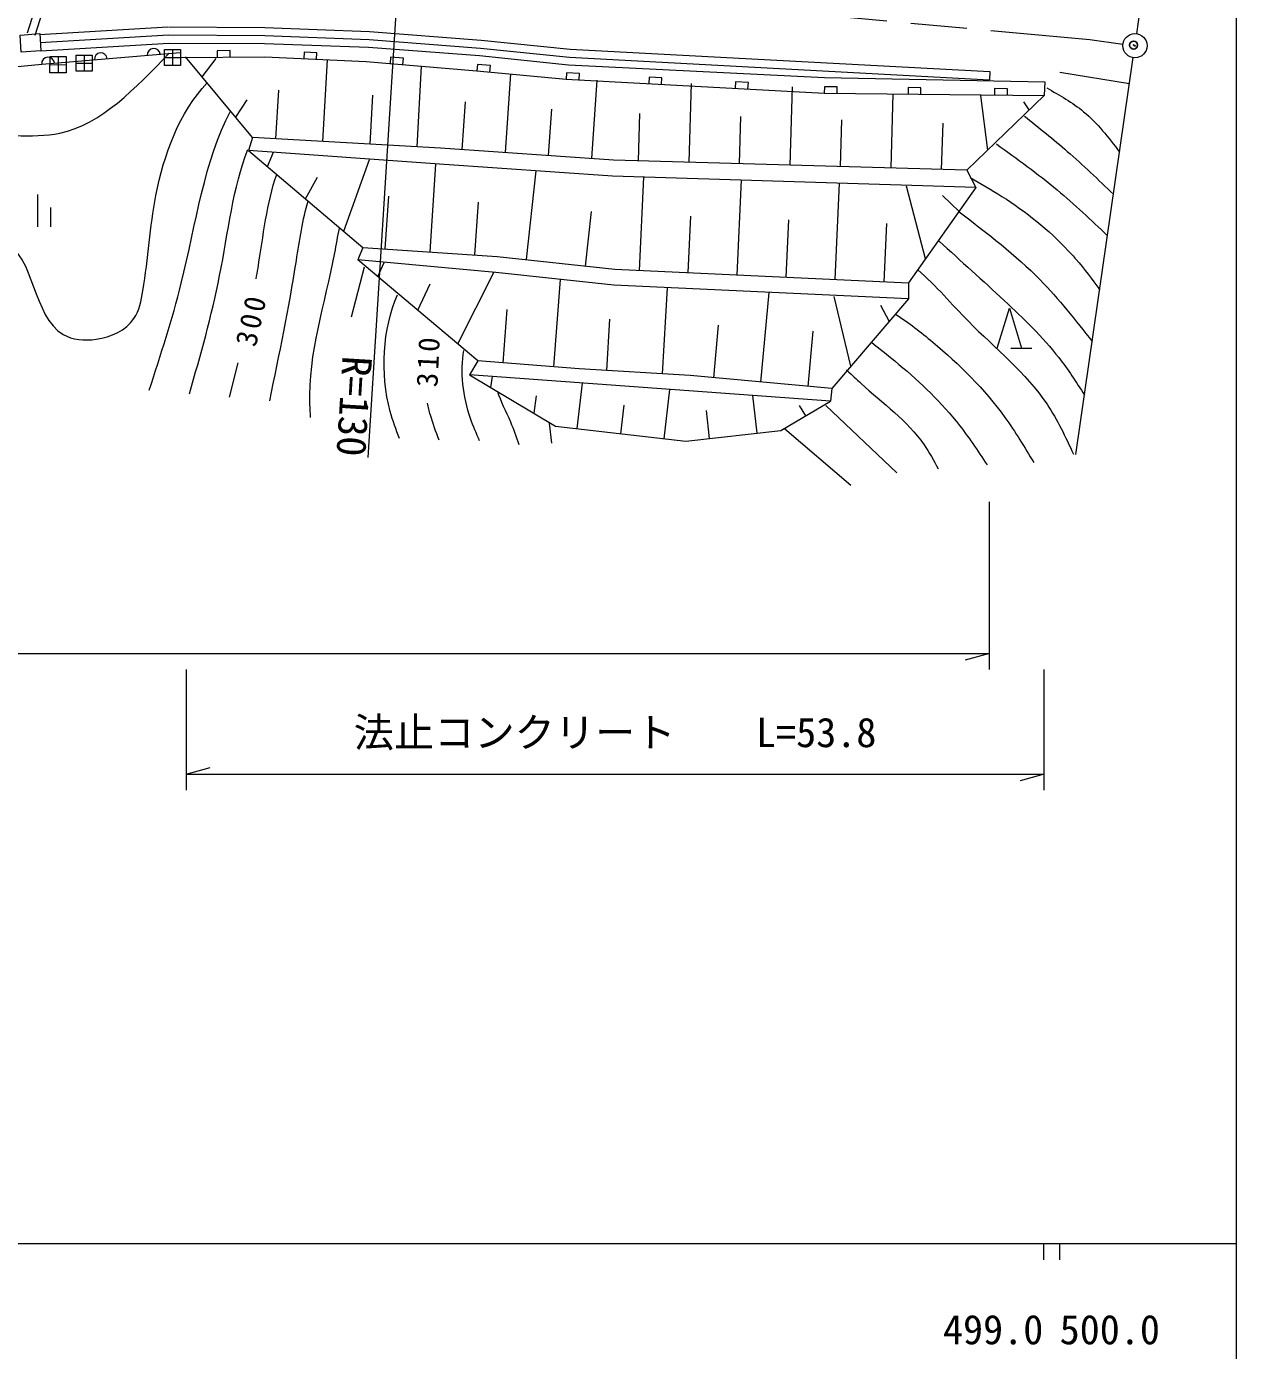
# Model space of a CAD drawing. Units: millimetres, scale not verified. Extents: x 40000 to 680000, y 20000 to 380000.
# Drawn here: x 503805 to 579000, y 198357 to 280642 of the extents above; entities that cross this region are included whole.
import ezdxf
from ezdxf.enums import TextEntityAlignment as Align

# ---------------------------------------------------------------- set-up
doc = ezdxf.new("R2010")
doc.units = ezdxf.units.MM
doc.header["$LTSCALE"] = 1000
doc.header["$PDMODE"] = 32
doc.header["$PDSIZE"] = 500
doc.linetypes.add('CHAIN', pattern=[18.5, 12, -1.5, 3.5, -1.5])
for name, color, linetype, lineweight in [('M-BGD', 7, 'Continuous', 13), ('M-BMK', 2, 'CHAIN', 13), ('M-BMK-ROW', 30, 'Continuous', 13), ('M-BMK-SRVR', 3, 'Continuous', 13), ('M-STR-HTXT', 7, 'Continuous', 13), ('M-TTL-BAND', 7, 'Continuous', 13)]:
    doc.layers.add(name, color=color, linetype=linetype, lineweight=lineweight)
doc.layers.add('M-OTRS', color=6, linetype='Continuous')
doc.styles.add('ＭＳ ゴシック', font='')
doc.styles.get('ＭＳ ゴシック').set_extended_font_data('MS Gothic')

msp = doc.modelspace()

# ---------------------------------------------------------------- linework, layer by layer
at = {"layer": 'M-BGD'}
for p, q in [((507943, 293112), (503840, 280235)), ((508419, 292961), (504317, 280083)), ((504620, 280138), (512597, 280627)), ((504651, 279639), (512628, 280128)), ((504707, 279131), (512656, 279611)), ((512656, 279611), (518591, 279594)), ((518591, 279594), (525053, 279359)), ((525053, 279359), (531958, 278844)), ((517843, 273742), (513691, 278762)), ((514729, 277507), (515595, 278648)), ((522229, 273493), (522518, 278577)), ((528077, 273160), (528362, 278175)), ((531958, 278844), (537484, 278254)), ((537484, 278254), (553403, 277466)), ((533565, 272802), (533899, 277691)), ((538934, 272435), (539266, 277300)), ((553403, 277466), (567094, 277209)), ((563670, 277836), (563643, 277336)), ((568028, 277801), (572348, 277093)), ((519305, 273659), (519478, 276694)), ((544984, 272209), (545124, 277101)), ((551261, 272030), (551400, 276886)), ((567094, 277209), (567048, 276352)), ((516805, 274997), (517526, 276084)), ((525153, 273326), (525327, 276382)), ((530881, 272985), (531084, 275957)), ((557539, 271851), (557670, 276455)), ((563539, 272964), (563108, 276355)), ((566123, 275459), (565793, 275963)), ((536249, 272619), (536447, 275510)), ((541845, 272299), (541929, 275244)), ((548123, 272120), (548206, 275044)), ((554400, 271940), (554483, 274844)), ((560677, 271761), (560760, 274643)), ((518783, 271937), (519155, 272826)), ((523526, 267915), (525128, 272373)), ((528884, 266629), (529251, 272095)), ((534886, 266151), (535483, 271669)), ((521154, 269926), (521900, 271287)), ((541894, 265487), (542162, 271283)), ((547975, 265206), (548247, 271091)), ((554055, 264924), (554332, 270898)), ((504496, 270196), (504496, 268196)), ((526103, 266816), (526324, 270105)), ((559663, 266192), (558492, 270714)), ((562803, 270629), (558616, 264713)), ((561756, 269150), (560725, 270141)), ((505296, 269396), (505296, 268196)), ((531666, 266442), (531886, 269720)), ((538545, 265755), (538912, 269153)), ((544934, 265346), (545097, 268851)), ((551015, 265065), (551180, 268622)), ((557096, 264783), (557263, 268394)), ((531844, 259865), (524393, 266150)), ((525635, 265102), (526033, 265978)), ((524000, 262596), (524819, 265695)), ((530603, 260913), (532850, 265344)), ((528119, 263008), (528899, 264651)), ((536571, 259491), (537000, 264917)), ((543320, 259054), (543643, 264407)), ((549446, 258543), (549961, 264117)), ((555039, 259532), (553997, 263866)), ((533420, 259741), (533682, 263050)), ((557420, 262325), (556893, 263293)), ((539871, 259262), (540063, 262448)), ((546512, 258814), (546813, 262077)), ((552381, 258272), (552698, 261698)), ((564985, 260644), (566285, 260644)), ((516425, 257598), (516954, 259734)), ((553777, 257364), (531332, 258997)), ((532671, 258199), (532760, 258889)), ((538036, 255648), (538366, 258485)), ((535347, 256603), (535505, 257682)), ((543436, 255018), (543794, 258090)), ((549204, 255360), (548938, 257716)), ((540736, 255333), (540942, 257106)), ((546258, 255027), (546061, 256772)), ((552227, 256445), (551843, 257092)), ((553482, 257092), (557887, 252910)), ((536458, 254748), (536311, 255981)), ((550911, 255665), (555033, 252136))]:
    msp.add_line(p, q, dxfattribs=at)
for points in [[(512632, 280628), (518625, 280582), (525124, 280338), (532066, 279788), (537588, 279231), (563670, 277836)], [(512628, 280128), (518614, 280082), (525095, 279839), (532021, 279290), (537549, 278732), (563643, 277336)], [(487140, 276239), (492195, 277294), (496988, 277559), (504751, 278298), (513356, 279016)], [(516462, 278745), (516458, 279145), (515658, 279138), (515662, 278738)], [(521834, 278610), (521853, 279009), (521054, 279048), (521035, 278648)], [(513374, 278718), (518620, 278764), (524910, 278463), (531797, 277889), (537344, 277366), (553382, 276501), (567048, 276352)], [(527198, 278272), (527231, 278671), (526434, 278737), (526400, 278339)], [(532594, 277814), (532631, 278212), (531835, 278288), (531797, 277889)], [(538143, 277323), (538165, 277722), (537366, 277766), (537344, 277366)], [(543275, 277046), (543296, 277446), (542497, 277489), (542476, 277089)], [(548642, 276757), (548664, 277156), (547865, 277199), (547843, 276800)], [(554182, 276493), (554186, 276893), (553386, 276901), (553382, 276501)], [(559386, 276436), (559390, 276836), (558590, 276845), (558586, 276445)], [(564761, 276377), (564765, 276777), (563965, 276786), (563961, 276386)], [(567048, 276352), (562247, 271716), (562803, 270629)], [(562247, 271716), (540276, 272344), (529539, 273077), (517843, 273742), (517597, 272942)], [(562803, 270629), (540228, 271345), (529476, 272079), (517597, 272942)], [(517597, 272942), (524712, 266909), (524393, 266150)], [(524712, 266909), (533057, 266349), (540374, 265558), (558616, 264713), (558611, 263721)], [(558611, 263721), (540297, 264560), (532970, 265353), (524393, 266150)], [(558611, 263721), (553849, 258136), (553777, 257364)], [(564135, 260644), (564885, 263144), (565635, 260644)], [(553849, 258136), (545044, 258950), (538146, 259367), (531844, 259865), (531332, 258997)], [(531332, 258997), (536685, 255806), (544786, 254861), (550677, 255527), (553777, 257364)]]:
    msp.add_lwpolyline(points, dxfattribs=at)
msp.add_lwpolyline([(503410, 280112), (504628, 280197), (504702, 279131), (503484, 279046)], close=True, dxfattribs=at)
for centre in [(508424, 278604), (511712, 278879), (505149, 278331)]:
    msp.add_arc(centre, 400, 4.77314, 184.77314, dxfattribs=at)
for points, knots in [([(486789, 275086), (488793, 275640), (490797, 276194), (492463, 275411), (493332, 275003), (494110, 274230), (494987, 273855), (496520, 273199), (498357, 273758), (500169, 273885), (502167, 274026), (504134, 273642), (505885, 274020), (508459, 274576), (510565, 276780), (512671, 278985)], [0, 0, 0, 0, 1, 1, 1, 2, 2, 2, 3, 3, 3, 4, 4, 4, 5, 5, 5, 5]), ([(487131, 272604), (489179, 272714), (491227, 272824), (492944, 272037), (495485, 270872), (497300, 267741), (500247, 267410), (501005, 267325), (501838, 267424), (502458, 267174), (504309, 266402), (504177, 262609), (506082, 261499), (506653, 261172), (507404, 261102), (508140, 261208), (509068, 261321), (509996, 261766), (510478, 262489), (510815, 262988), (510941, 263607), (511039, 264223), (511376, 266274), (511470, 268162), (511848, 270128), (512337, 272667), (513300, 275336), (515040, 277131)], [0, 0, 0, 0, 1, 1, 1, 2, 2, 2, 3, 3, 3, 4, 4, 4, 5, 5, 5, 6, 6, 6, 7, 7, 7, 8, 8, 8, 9, 9, 9, 9]), ([(567208, 276823), (568008, 276373), (568808, 275923), (569500, 275347), (570353, 274637), (571043, 273737), (571733, 272836)], [0, 0, 0, 0, 1, 1, 1, 2, 2, 2, 2]), ([(511433, 258040), (512145, 260221), (512857, 262401), (513424, 264692), (514331, 268363), (514865, 272317), (516481, 275389)], [0, 0, 0, 0, 1, 1, 1, 2, 2, 2, 2]), ([(565819, 275072), (566718, 274353), (567617, 273635), (568484, 272880), (569468, 272022), (570411, 271117), (571354, 270212)], [0, 0, 0, 0, 1, 1, 1, 2, 2, 2, 2]), ([(564077, 273346), (565362, 272421), (566646, 271495), (567858, 270482), (568938, 269580), (569960, 268609), (570983, 267638)], [0, 0, 0, 0, 1, 1, 1, 2, 2, 2, 2]), ([(513929, 257819), (514620, 260222), (515310, 262625), (515808, 265160), (516334, 267838), (516645, 270662), (517555, 273000)], [0, 0, 0, 0, 1, 1, 1, 2, 2, 2, 2]), ([(518077, 264953), (518117, 265177), (518156, 265402), (518193, 265629), (518521, 267629), (518744, 269705), (519357, 271443)], [0, 0, 0, 0, 1, 1, 1, 2, 2, 2, 2]), ([(562443, 271265), (563106, 270881), (563769, 270498), (564415, 270085), (565918, 269126), (567333, 268007), (568548, 266706), (568709, 266534), (568866, 266359), (569019, 266181), (569542, 265572), (570020, 264927), (570498, 264281)], [0, 0, 0, 0, 1, 1, 1, 2, 2, 2, 3, 3, 3, 4, 4, 4, 4]), ([(518921, 257378), (519513, 260245), (520104, 263112), (520577, 266097), (520778, 267363), (520958, 268650), (521317, 269788), (521318, 269792), (521319, 269795), (521320, 269799)], [0, 0, 0, 0, 1, 1, 1, 2, 2, 2, 3, 3, 3, 3]), ([(561769, 269118), (563519, 267785), (565268, 266451), (566794, 264894), (567961, 263703), (568997, 262381), (570032, 261059)], [0, 0, 0, 0, 1, 1, 1, 2, 2, 2, 2]), ([(521463, 256344), (521445, 256615), (521427, 256886), (521417, 257157), (521306, 260325), (522363, 263400), (522962, 266565), (523059, 267078), (523144, 267592), (523263, 268080)], [0, 0, 0, 0, 1, 1, 1, 2, 2, 2, 3, 3, 3, 3]), ([(560515, 267294), (561872, 266074), (563228, 264855), (564569, 263606), (565766, 262492), (566951, 261355), (567948, 260069), (568525, 259325), (569039, 258532), (569553, 257739)], [0, 0, 0, 0, 1, 1, 1, 2, 2, 2, 3, 3, 3, 3]), ([(559182, 265534), (559185, 265531), (559188, 265529), (559191, 265526), (560349, 264506), (561294, 263382), (562344, 262319), (564000, 260642), (565914, 259116), (567223, 257167), (567869, 256203), (568368, 255137), (568867, 254071)], [0, 0, 0, 0, 1, 1, 1, 2, 2, 2, 3, 3, 3, 4, 4, 4, 4]), ([(526977, 255038), (526772, 255588), (526567, 256139), (526410, 256715), (525767, 259076), (525936, 261872), (526870, 263963)], [0, 0, 0, 0, 1, 1, 1, 2, 2, 2, 2]), ([(557816, 262769), (558645, 262216), (559388, 261642), (560119, 261032), (561762, 259659), (563341, 258101), (564611, 256344), (565261, 255444), (565831, 254491), (566400, 253539)], [0, 0, 0, 0, 1, 1, 1, 2, 2, 2, 3, 3, 3, 3]), ([(556309, 261015), (556795, 260633), (557282, 260252), (557761, 259858), (559137, 258727), (560446, 257498), (561569, 256118), (561600, 256081), (561630, 256043), (561660, 256006), (562326, 255175), (562912, 254284), (563498, 253394)], [0, 0, 0, 0, 1, 1, 1, 2, 2, 2, 3, 3, 3, 4, 4, 4, 4]), ([(531960, 254893), (531763, 255344), (531566, 255795), (531402, 256273), (530935, 257637), (530733, 259228), (530990, 260504)], [0, 0, 0, 0, 1, 1, 1, 2, 2, 2, 2]), ([(554762, 259296), (554776, 259284), (554791, 259271), (554806, 259258), (555107, 258994), (555382, 258723), (555668, 258458), (556996, 257230), (558554, 256140), (559580, 254651), (559906, 254178), (560178, 253665), (560451, 253152)], [0, 0, 0, 0, 1, 1, 1, 2, 2, 2, 3, 3, 3, 4, 4, 4, 4]), ([(534427, 254651), (534264, 255116), (534101, 255580), (533898, 256052), (533620, 256702), (533268, 257366), (533092, 257948)], [0, 0, 0, 0, 1, 1, 1, 2, 2, 2, 2]), ([(529444, 254941), (529251, 255450), (529058, 255959), (528906, 256494), (528837, 256737), (528776, 256986), (528724, 257239)], [0, 0, 0, 0, 1, 1, 1, 2, 2, 2, 2])]:
    msp.add_open_spline(points, degree=3, knots=knots, dxfattribs=at)
at = {"layer": 'M-BMK'}
for p, q in [((526899, 283789), (569894, 279825)), ((569894, 279825), (571945, 279549))]:
    msp.add_line(p, q, dxfattribs=at)
at = {"layer": 'M-BMK-ROW'}
for p, q in [((512876, 279213), (512873, 278213)), ((505266, 278271), (506266, 278268)), ((505767, 278769), (505764, 277769)), ((506890, 278364), (507890, 278361)), ((507392, 278862), (507389, 277862)), ((512374, 278715), (513374, 278712))]:
    msp.add_line(p, q, dxfattribs=at)
for points in [[(512373, 278215), (512376, 279215), (513376, 279212), (513373, 278212)], [(505264, 277771), (505267, 278771), (506267, 278768), (506264, 277768)], [(506889, 277864), (506892, 278864), (507892, 278861), (507889, 277861)]]:
    msp.add_lwpolyline(points, close=True, dxfattribs=at)
at = {"layer": 'M-BMK-SRVR'}
for p, q in [((572795, 280191), (576317, 304585)), ((569020, 254049), (572581, 278706))]:
    msp.add_line(p, q, dxfattribs=at)
for radius in [750, 30]:
    msp.add_circle((572688, 279448), radius, dxfattribs=at)
at = {"layer": 'M-OTRS'}
msp.add_point((572605, 279482), dxfattribs=at)
at = {"layer": 'M-STR-HTXT'}
for p, q in [((526899, 283789), (525018, 253848)), ((563643, 240681), (563643, 251094)), ((396472, 241681), (563643, 241681)), ((563643, 241681), (562143, 241261)), ((513725, 240681), (513725, 233173)), ((567048, 233173), (567048, 240681)), ((513725, 234173), (515225, 234593)), ((513725, 234173), (567048, 234173)), ((567048, 234173), (565548, 233753))]:
    msp.add_line(p, q, dxfattribs=at)
at = {"layer": 'M-TTL-BAND'}
for p, q in [((579000, 20000), (579000, 370000)), ((40000, 205000), (579000, 205000)), ((567000, 205000), (567000, 204000)), ((568000, 205000), (568000, 204000))]:
    msp.add_line(p, q, dxfattribs=at)

# ---------------------------------------------------------------- texts
at = {"layer": 'M-BGD', "char_height": 1320, "attachment_point": 7, "style": 'ＭＳ ゴシック'}
for s, insert, rotation in [('\\T1.22;300', (518079, 260673), 77.7), ('\\T1.22;310', (529366, 258204), 87.3)]:
    msp.add_mtext(s, dxfattribs=dict(at, insert=insert, rotation=rotation))
at = {"layer": 'M-STR-HTXT', "style": 'ＭＳ ゴシック'}
msp.add_text('R=130', height=1833, rotation=266.5, dxfattribs=at).set_placement((522904, 260239), align=Align.BOTTOM_LEFT)
msp.add_text('法止コンクリート\u3000\u3000L=53.8', height=1833, dxfattribs=at).set_placement((524137, 235305), align=Align.BOTTOM_LEFT)
at = {"layer": 'M-TTL-BAND', "style": 'ＭＳ ゴシック'}
for s, p in [('499.0', (563875, 198195)), ('500.0', (571125, 198195))]:
    msp.add_text(s, height=1833, dxfattribs=at).set_placement(p, align=Align.BOTTOM_CENTER)

doc.saveas('drawing.dxf')
